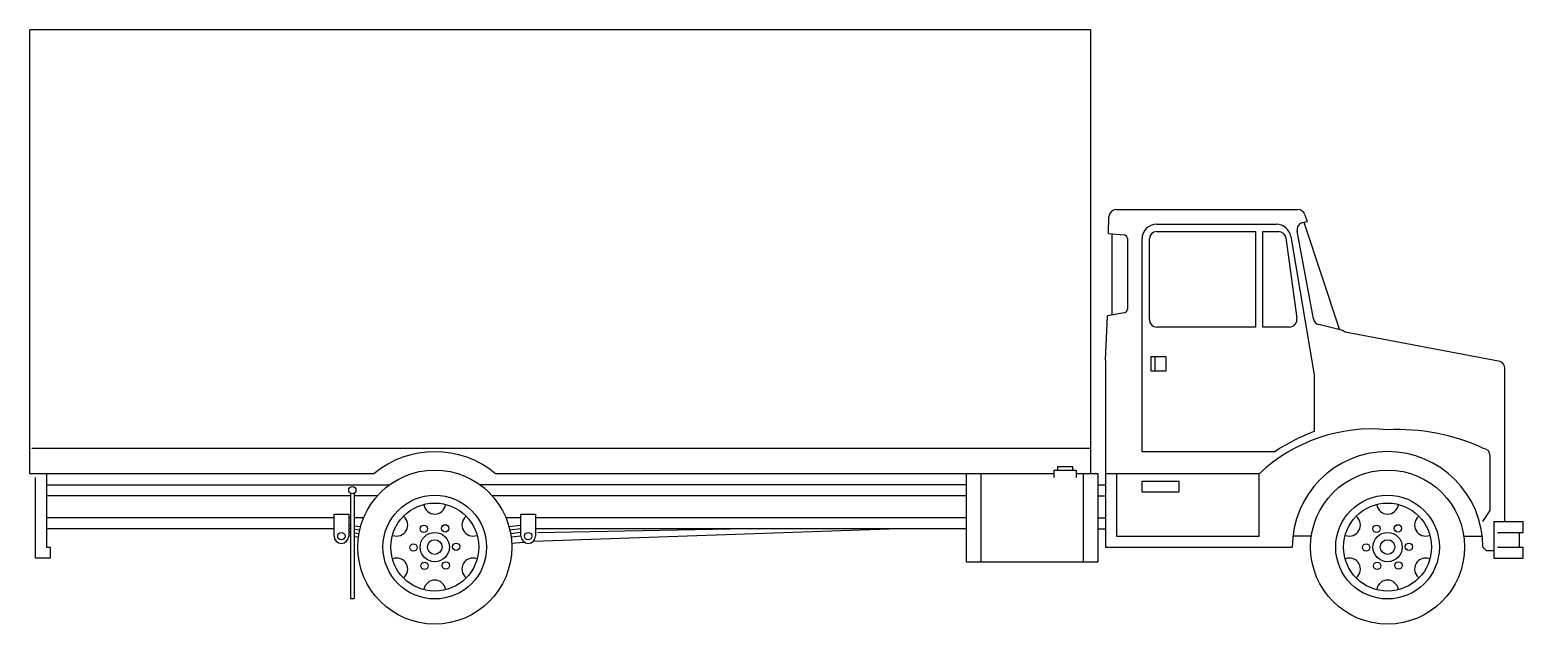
# Model space of a CAD drawing. Header units: millimetres. Extents: x -3107.47 to -3099.32, y 1904.49 to 1907.73.
import ezdxf

# ---------------------------------------------------------------- set-up
doc = ezdxf.new("R2010")
doc.units = ezdxf.units.MM
doc.header["$LTSCALE"] = 10
doc.layers.add('Veículos', color=2, linetype='Continuous')

msp = doc.modelspace()

# ---------------------------------------------------------------- linework, layer by layer
at = {"layer": 'Veículos'}
for p, q in [((-3107.4676, 1905.3108), (-3107.4676, 1907.7308)), ((-3101.6776, 1907.7308), (-3107.4676, 1907.7308)), ((-3101.6776, 1905.3108), (-3101.6776, 1907.7308)), ((-3101.5805, 1906.6211), (-3101.5781, 1906.7119)), ((-3101.5381, 1906.7508), (-3100.5466, 1906.7508)), ((-3100.5086, 1906.7232), (-3100.4968, 1906.6868)), ((-3101.5805, 1906.6211), (-3101.4956, 1906.6126)), ((-3101.5629, 1906.6193), (-3101.5629, 1906.176)), ((-3101.3176, 1906.6708), (-3100.6651, 1906.6708)), ((-3101.3176, 1906.6308), (-3100.7776, 1906.6308)), ((-3100.7776, 1906.6308), (-3100.7776, 1906.1108)), ((-3100.7376, 1906.6308), (-3100.6518, 1906.6308)), ((-3100.7376, 1906.1108), (-3100.7376, 1906.6308)), ((-3100.4623, 1906.156), (-3100.5507, 1906.6342)), ((-3100.5216, 1906.6803), (-3100.4968, 1906.6868)), ((-3100.5136, 1906.6824), (-3100.319, 1906.0962)), ((-3101.4776, 1906.5927), (-3101.4776, 1906.2076)), ((-3101.3976, 1905.4308), (-3101.3976, 1906.5908)), ((-3101.3576, 1906.1508), (-3101.3576, 1906.5908)), ((-3100.6123, 1906.597), (-3100.5528, 1906.1586)), ((-3100.5862, 1906.6043), (-3100.4576, 1905.8508)), ((-3101.5976, 1905.9308), (-3101.5865, 1906.1719)), ((-3101.4942, 1906.1879), (-3101.5865, 1906.1719)), ((-3100.3083, 1906.0935), (-3100.4327, 1906.1246)), ((-3100.7776, 1906.1108), (-3101.3176, 1906.1108)), ((-3100.5921, 1906.1108), (-3100.7376, 1906.1108)), ((-3099.4435, 1905.923), (-3100.2897, 1906.083)), ((-3101.5976, 1905.9308), (-3101.5976, 1904.9108)), ((-3101.3476, 1905.9508), (-3101.2676, 1905.9508)), ((-3101.3476, 1905.8708), (-3101.3476, 1905.9508)), ((-3101.3276, 1905.9508), (-3101.3276, 1905.8708)), ((-3101.2676, 1905.9508), (-3101.2676, 1905.8708)), ((-3099.4176, 1905.0508), (-3099.4176, 1905.8856)), ((-3101.2676, 1905.8708), (-3101.3476, 1905.8708)), ((-3100.4576, 1905.8508), (-3100.4576, 1905.5402)), ((-3107.4576, 1905.4508), (-3101.6776, 1905.4508)), ((-3100.6721, 1905.4308), (-3101.3976, 1905.4308)), ((-3099.4976, 1905.1108), (-3099.4976, 1905.4087)), ((-3105.5898, 1905.3108), (-3107.4676, 1905.3108)), ((-3107.3776, 1905.3108), (-3107.3776, 1904.9108)), ((-3101.8776, 1905.3108), (-3104.9253, 1905.3108)), ((-3102.3576, 1905.3108), (-3102.3576, 1904.8308)), ((-3102.2776, 1905.3108), (-3102.2776, 1904.8308)), ((-3101.8776, 1905.2908), (-3101.8776, 1905.3308)), ((-3101.8776, 1905.3308), (-3101.7576, 1905.3308)), ((-3101.8576, 1905.3308), (-3101.8576, 1905.3508)), ((-3101.8576, 1905.3508), (-3101.7776, 1905.3508)), ((-3101.7776, 1905.3508), (-3101.7776, 1905.3308)), ((-3101.7576, 1905.3308), (-3101.7576, 1905.2908)), ((-3101.6376, 1905.3108), (-3101.7576, 1905.3108)), ((-3101.7176, 1904.8308), (-3101.7176, 1905.3108)), ((-3101.6376, 1904.8308), (-3101.6376, 1905.3108)), ((-3100.7576, 1905.3108), (-3101.5976, 1905.3108)), ((-3101.5376, 1905.3108), (-3101.5376, 1904.9708)), ((-3100.7576, 1904.9708), (-3100.7576, 1905.3108)), ((-3107.4376, 1904.8508), (-3107.4376, 1905.2908)), ((-3107.3776, 1905.2508), (-3105.5042, 1905.2508)), ((-3102.3576, 1905.2508), (-3105.011, 1905.2508)), ((-3101.6376, 1905.2508), (-3101.5976, 1905.2508)), ((-3101.3976, 1905.2108), (-3101.3976, 1905.2708)), ((-3101.3976, 1905.2708), (-3101.1976, 1905.2708)), ((-3101.1976, 1905.2708), (-3101.1976, 1905.2108)), ((-3105.7176, 1905.1908), (-3107.3776, 1905.1908)), ((-3105.7176, 1905.2008), (-3105.7176, 1904.6308)), ((-3105.6976, 1905.2008), (-3105.6976, 1904.6308)), ((-3105.5706, 1905.1908), (-3105.6976, 1905.1908)), ((-3102.3576, 1905.1908), (-3104.9445, 1905.1908)), ((-3101.6376, 1905.1908), (-3101.5976, 1905.1908)), ((-3101.1976, 1905.2108), (-3101.3976, 1905.2108)), ((-3105.8076, 1905.0708), (-3107.3776, 1905.0708)), ((-3105.8076, 1905.0908), (-3105.7276, 1905.0908)), ((-3105.8076, 1904.9708), (-3105.8076, 1905.0908)), ((-3105.7276, 1905.0908), (-3105.7276, 1904.9708)), ((-3105.7176, 1905.0708), (-3105.7276, 1905.0708)), ((-3105.6459, 1905.0708), (-3105.6976, 1905.0708)), ((-3104.7876, 1905.0708), (-3104.8692, 1905.0708)), ((-3104.7876, 1905.0908), (-3104.7076, 1905.0908)), ((-3104.7876, 1904.9708), (-3104.7876, 1905.0908)), ((-3104.7076, 1905.0908), (-3104.7076, 1904.9708)), ((-3102.3576, 1905.0708), (-3104.7076, 1905.0708)), ((-3101.6376, 1905.0708), (-3101.5976, 1905.0708)), ((-3099.5376, 1905.0508), (-3099.4976, 1905.1108)), ((-3105.8076, 1905.0108), (-3107.3776, 1905.0108)), ((-3105.7176, 1905.0095), (-3105.7276, 1905.0108)), ((-3105.7176, 1904.9895), (-3105.7276, 1904.9908)), ((-3105.7263, 1905.0307), (-3105.7188, 1905.0298)), ((-3105.6673, 1905.0031), (-3105.6976, 1905.007)), ((-3105.6712, 1904.9836), (-3105.6976, 1904.987)), ((-3105.6963, 1905.0269), (-3105.6637, 1905.0227)), ((-3104.8514, 1905.0227), (-3104.7888, 1905.0307)), ((-3104.7876, 1905.0108), (-3104.8478, 1905.0031)), ((-3104.7876, 1904.9908), (-3104.8439, 1904.9836)), ((-3104.7183, 1904.9436), (-3102.7776, 1905.0108)), ((-3102.3576, 1905.0108), (-3104.7076, 1905.0108)), ((-3104.6976, 1904.9908), (-3103.6477, 1905.0108)), ((-3101.6376, 1905.0108), (-3101.5976, 1905.0108)), ((-3099.4776, 1905.0508), (-3099.3176, 1905.0508)), ((-3099.4776, 1905.0508), (-3099.4776, 1904.8508)), ((-3099.4576, 1904.9908), (-3099.3176, 1904.9908)), ((-3099.3376, 1904.9108), (-3099.3376, 1904.9908)), ((-3099.3176, 1904.9908), (-3099.3176, 1905.0508)), ((-3107.3776, 1904.9108), (-3107.3576, 1904.9108)), ((-3107.3576, 1904.9108), (-3107.3576, 1904.8508)), ((-3105.7176, 1904.9695), (-3105.7276, 1904.9708)), ((-3105.6742, 1904.964), (-3105.6976, 1904.967)), ((-3104.7876, 1904.9708), (-3104.841, 1904.964)), ((-3104.8381, 1904.9318), (-3104.771, 1904.9384)), ((-3101.5976, 1904.9108), (-3100.5776, 1904.9108)), ((-3101.5376, 1904.9708), (-3100.7576, 1904.9708)), ((-3100.4733, 1904.9708), (-3100.5745, 1904.9708)), ((-3099.6419, 1904.9708), (-3099.5407, 1904.9708)), ((-3099.5176, 1904.8908), (-3099.5376, 1904.9108)), ((-3099.4576, 1904.9108), (-3099.3176, 1904.9108)), ((-3099.3176, 1904.8508), (-3099.3176, 1904.9108)), ((-3107.3576, 1904.8508), (-3107.4376, 1904.8508)), ((-3102.3576, 1904.8308), (-3101.6376, 1904.8308)), ((-3099.4776, 1904.8908), (-3099.5176, 1904.8908)), ((-3099.4776, 1904.8508), (-3099.3176, 1904.8508)), ((-3105.7176, 1904.6308), (-3105.6976, 1904.6308))]:
    msp.add_line(p, q, dxfattribs=at)
for centre, radius in [((-3105.2576, 1904.9108), 0.42), ((-3100.0576, 1904.9108), 0.42), ((-3105.7076, 1905.2208), 0.02), ((-3105.2576, 1904.9108), 0.2828), ((-3105.2576, 1904.9108), 0.24), ((-3100.0576, 1904.9108), 0.2828), ((-3100.0576, 1904.9108), 0.24), ((-3105.7676, 1904.9708), 0.02), ((-3105.3176, 1905.0108), 0.02), ((-3105.2576, 1904.9108), 0.08), ((-3105.201, 1905.0128), 0.02), ((-3104.7476, 1904.9708), 0.02), ((-3100.1176, 1905.0108), 0.02), ((-3100.0576, 1904.9108), 0.08), ((-3100.001, 1905.0128), 0.02), ((-3105.3742, 1904.9088), 0.02), ((-3105.2576, 1904.9108), 0.04), ((-3105.141, 1904.9128), 0.02), ((-3100.1742, 1904.9088), 0.02), ((-3100.0576, 1904.9108), 0.04), ((-3099.941, 1904.9128), 0.02), ((-3105.3142, 1904.8088), 0.02), ((-3105.1976, 1904.8108), 0.02), ((-3100.1142, 1904.8088), 0.02), ((-3099.9976, 1904.8108), 0.02)]:
    msp.add_circle(centre, radius, dxfattribs=at)
for centre, radius, start, end in [((-3101.5381, 1906.7108), 0.04, 90, 178.49256), ((-3100.5466, 1906.7108), 0.04, 18.00416, 90), ((-3101.4976, 1906.5927), 0.02, 0, 84.28941), ((-3101.3176, 1906.5908), 0.08, 90, 180), ((-3101.3176, 1906.5908), 0.04, 90, 180), ((-3100.6651, 1906.5908), 0.08, 9.68879, 90), ((-3100.6518, 1906.5908), 0.04, 8.88066, 90), ((-3100.5114, 1906.6416), 0.04, 104.74356, 190.61966), ((-3101.4976, 1906.2076), 0.02, 279.86581, 0), ((-3101.3176, 1906.1508), 0.04, 180, 270), ((-3100.5921, 1906.1508), 0.04, 270, 11.28129), ((-3100.423, 1906.1634), 0.04, 190.61966, 255.96376), ((-3100.318, 1906.0547), 0.04, 45, 75.96376), ((-3099.4576, 1905.8856), 0.04, 0, 69.4338), ((-3100.1423, 1904.6571), 0.8977, 84.58355, 133.26573), ((-3100.0073, 1904.4101), 1.1418, 65.7068, 92.52215), ((-3100.1423, 1904.6571), 0.9377, 109.64624, 124.402), ((-3105.2576, 1904.9108), 0.52, 50.28486, 129.71514), ((-3100.0576, 1904.9108), 0.5204, 0, 180), ((-3099.5376, 1905.4087), 0.04, 0, 90), ((-3105.4654, 1905.0308), 0.06, 249.59407, 50.40593), ((-3105.2576, 1905.1508), 0.06, 189.59407, 350.40593), ((-3105.0497, 1905.0308), 0.06, 129.59407, 290.40593), ((-3100.2654, 1905.0308), 0.06, 249.59407, 50.40593), ((-3100.0576, 1905.1508), 0.06, 189.59407, 350.40593), ((-3099.8497, 1905.0308), 0.06, 129.59407, 290.40593), ((-3105.7676, 1904.9708), 0.04, 180, 0), ((-3104.7476, 1904.9708), 0.04, 180, 0), ((-3105.4654, 1904.7908), 0.06, 309.59407, 110.40593), ((-3105.0497, 1904.7908), 0.06, 69.59407, 230.40593), ((-3100.2654, 1904.7908), 0.06, 309.59407, 110.40593), ((-3099.8497, 1904.7908), 0.06, 69.59407, 230.40593), ((-3105.2576, 1904.6708), 0.06, 9.59407, 170.40593), ((-3100.0576, 1904.6708), 0.06, 9.59407, 170.40593)]:
    msp.add_arc(centre, radius, start, end, dxfattribs=at)

doc.saveas('drawing.dxf')
